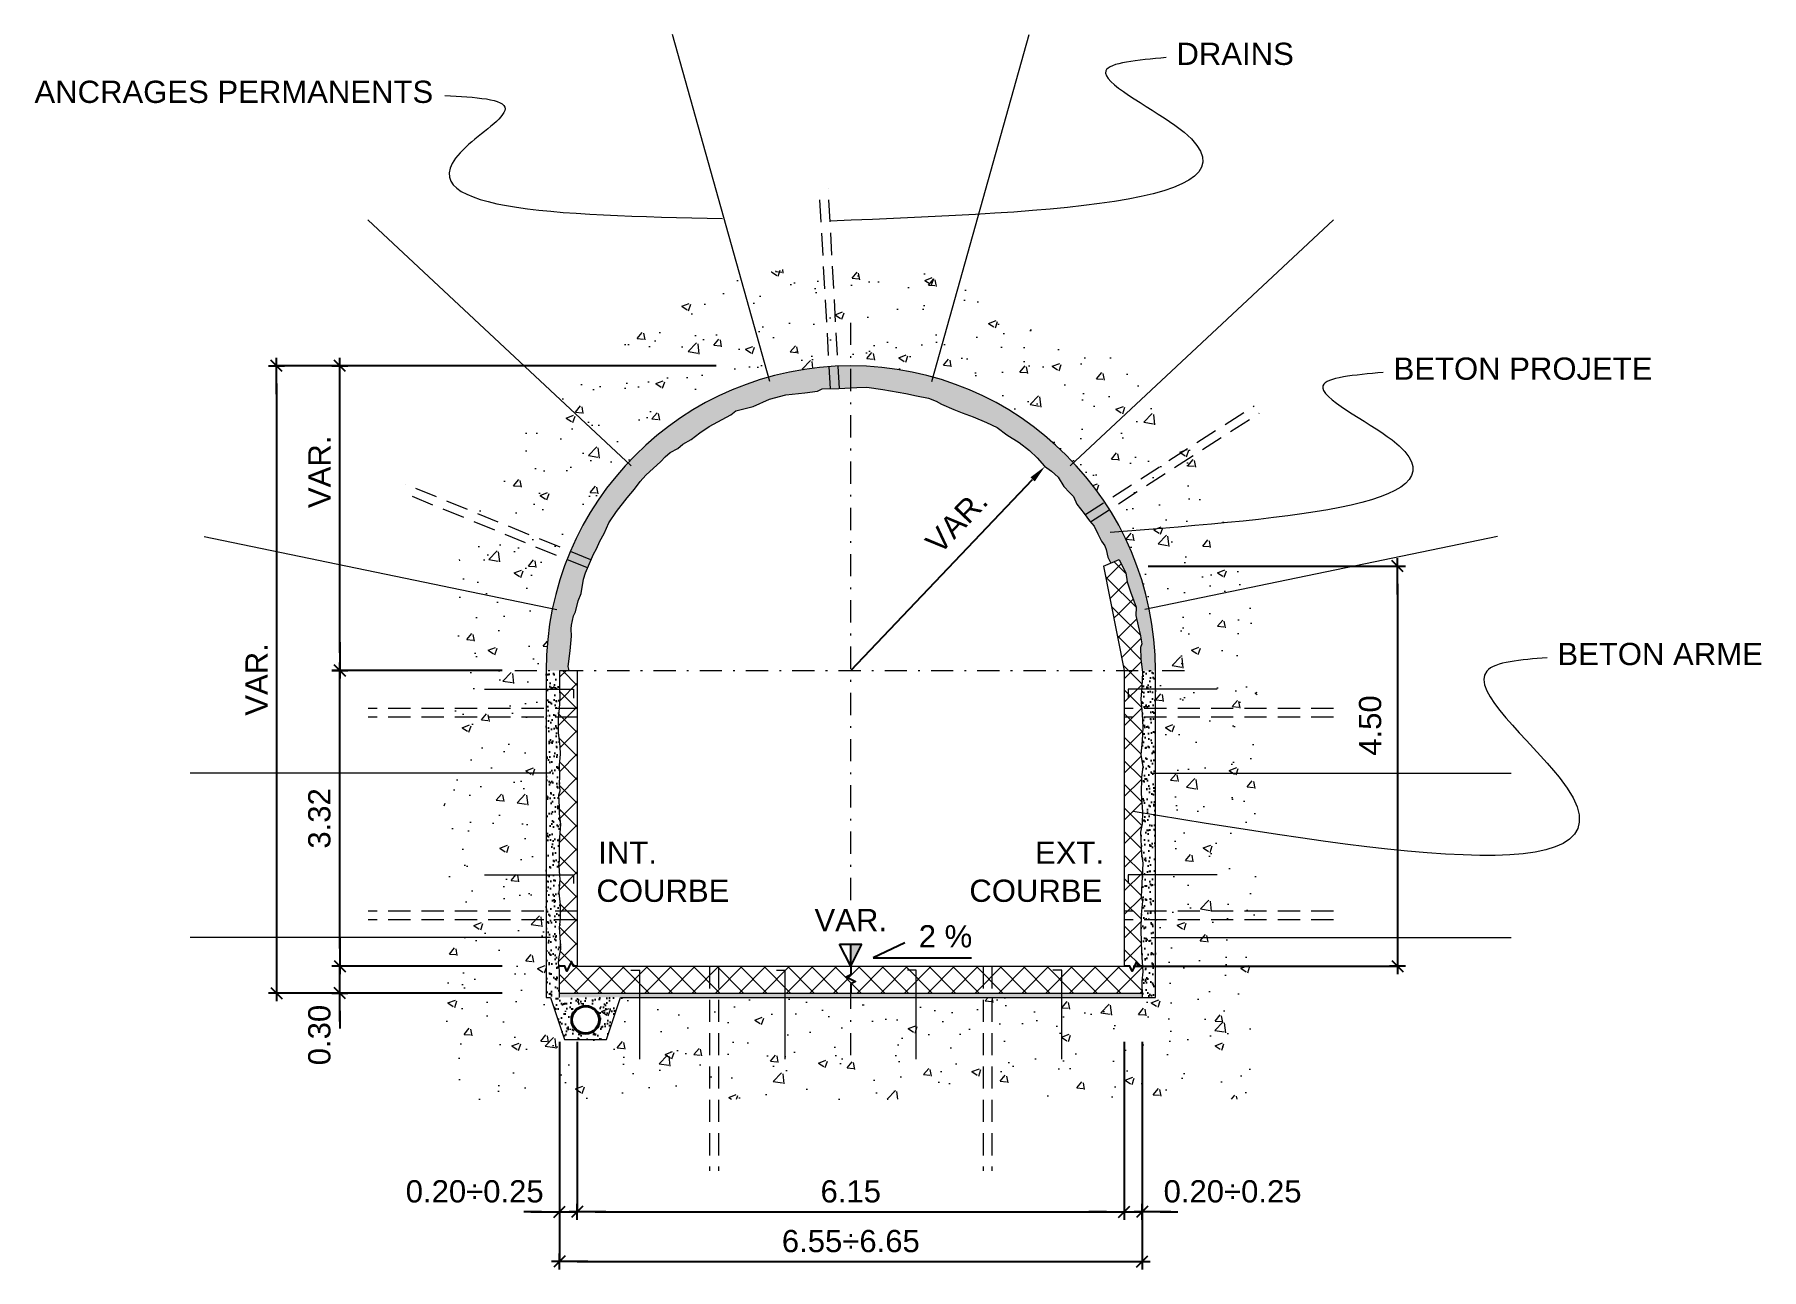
# Model space of a CAD drawing. Extents: x 63271 to 63622, y 108539 to 108756.
# Drawn here: x 63452.7 to 63549.8, y 108538.9 to 108608.3 of the extents above; entities that cross this region are included whole.
import ezdxf
from ezdxf.enums import TextEntityAlignment as Align

# ---------------------------------------------------------------- set-up
doc = ezdxf.new("R2010")
doc.units = 0
doc.header["$MEASUREMENT"] = 0
doc.header["$PDMODE"] = 3
for name, pattern in [('NASCOSTA', [9.525, 6.35, -3.175]), ('TRATTEGGIATA2', [0.375, 0.25, -0.125]), ('TRATTOPUNTO', [1, 0.5, -0.25, 0, -0.25])]:
    doc.linetypes.add(name, pattern=pattern)
for name, color, linetype in [('coordinate', 2, 'Continuous'), ('DIME', 6, 'Continuous'), ('LIN010CO', 2, 'Continuous'), ('LIN018CO', 6, 'Continuous'), ('LIN018TR', 6, 'NASCOSTA'), ('LIN035CO', 1, 'Continuous'), ('LIN050CO', 3, 'Continuous'), ('TEXT035', 1, 'Continuous')]:
    doc.layers.add(name, color=color, linetype=linetype)
doc.styles.add('ARIAL', font='arial.ttf')
doc.linetypes.add('ROCCIA', pattern='A,0.25,[130,BERETTA.shx,S=0.1,R=0,X=0,Y=0],-0.2,0.25', length=0.7)
doc.dimstyles.new('100', dxfattribs={"dimscale": 5, "dimtxt": 0.25, "dimasz": 0.2, "dimexe": 0, "dimexo": 0.5, "dimgap": 0.1, "dimtad": 1, "dimlfac": 0.2, "dimzin": 4, "dimdsep": 46, "dimtxsty": 'ARIAL', "dimblk1": 'LINE', "dimblk2": 'LINE', "dimsah": 1, "dimcen": 2.5, "dimclrd": 256, "dimclre": 256, "dimclrt": 1, "dimadec": 4, "dimazin": 0, "dimtfac": 1, "dimtmove": 2, "dimatfit": 3, "dimldrblk": 'LINE', "dimfxl": 1, "dimtvp": 1, "dimtolj": 1, "dimtzin": 0, "dimarcsym": 0})
pattern_1 = [(37.5, (0, 0), (-0.0188980074, 0.5780471307), [0, -0.456, 0, -0.51, 0, -0.4875]), (7.5, (0, 0), (0.5309330116, 0.8466438196), [0, -0.246, 0, -0.411, 0, -0.1575]), (327.5, (-0.369, 0), (0.9342425585, 0.001697716), [0, -0.15, 0, -0.54, 0, -0.705]), (317.5, (-0.369, 0), (0.9018379814, 0.2633026695), [0, -0.075, 0, -0.354, 0, -0.405])]

# ---------------------------------------------------------------- blocks, each defined once
blk = doc.blocks.new('LINE')
for p, q in [((-1.6, 0), (0.45, 0)), ((0, 0.45), (0, -0.45))]:
    blk.add_line(p, q)
at = {"color": 3}
blk.add_line((-0.318, -0.318), (0.318, 0.318), dxfattribs=at)
blk = doc.blocks.new('*D15')
at = {"layer": 'Defpoints', "color": 0, "linetype": 'Continuous', "lineweight": 0, "transparency": 16777216}
for p in [(63512.807, 108578.475), (63511.98, 108555.975), (63529.332, 108555.975)]:
    blk.add_point(p, dxfattribs=at)
at = {"layer": 'DIME', "linetype": 'Continuous', "lineweight": -2, "transparency": 16777216}
for p, q in [((63515.307, 108578.475), (63529.332, 108578.475)), ((63529.332, 108577.475), (63529.332, 108556.975)), ((63514.48, 108555.975), (63529.332, 108555.975))]:
    blk.add_line(p, q, dxfattribs=at)
for p, rotation in [((63529.332, 108578.475), 90), ((63529.332, 108555.975), 270)]:
    blk.add_blockref('LINE', p, dxfattribs=dict(at, rotation=rotation))
at = {"layer": 'DIME', "color": 1, "linetype": 'Continuous', "lineweight": 0, "transparency": 16777216, "insert": (63527.796, 108569.51), "char_height": 1.25, "attachment_point": 5, "rotation": 90, "style": 'ARIAL'}
blk.add_mtext('\\A1;4.50', dxfattribs=at)
blk = doc.blocks.new('LIVELLI1')
at = {"layer": 'LIN018CO'}
blk.add_solid([(0, 0.25), (0, 0), (0.125, 0.25)], dxfattribs=at)
at = {"layer": 'LIN035CO'}
for p, q in [((-0.125, 0.25), (0.125, 0.25)), ((0, 0), (-0.125, 0.25)), ((0, 0), (0, 0.25)), ((0, 0), (0.125, 0.25))]:
    blk.add_line(p, q, dxfattribs=at)
at = {"layer": 'TEXT035', "style": 'ARIAL'}
blk.add_attdef('VALORE', text='', height=0.25, dxfattribs=at).set_placement((0, 0.395), align=Align.CENTER)
blk = doc.blocks.new('*D16')
at = {"layer": 'Defpoints', "color": 0, "linetype": 'Continuous', "lineweight": 0, "transparency": 16777216}
for p in [(63469.872, 108589.725), (63493.53, 108589.725), (63479.621, 108572.6)]:
    blk.add_point(p, dxfattribs=at)
at = {"layer": 'DIME', "linetype": 'Continuous', "lineweight": -2, "transparency": 16777216}
for p, q in [((63491.03, 108589.725), (63469.872, 108589.725)), ((63469.872, 108573.6), (63469.872, 108588.725)), ((63477.121, 108572.6), (63469.872, 108572.6))]:
    blk.add_line(p, q, dxfattribs=at)
for p, rotation in [((63469.872, 108589.725), 90), ((63469.872, 108572.6), 270)]:
    blk.add_blockref('LINE', p, dxfattribs=dict(at, rotation=rotation))
at = {"layer": 'DIME', "color": 1, "linetype": 'Continuous', "lineweight": 0, "transparency": 16777216, "insert": (63468.733, 108583.768), "char_height": 1.25, "attachment_point": 5, "rotation": 90, "style": 'ARIAL'}
blk.add_mtext('\\A1;VAR.', dxfattribs=at)
blk = doc.blocks.new('*D17')
at = {"layer": 'Defpoints', "color": 0, "linetype": 'Continuous', "lineweight": 0, "transparency": 16777216}
for p in [(63482.221, 108554.225), (63483.223, 108554.225), (63483.223, 108542.182)]:
    blk.add_point(p, dxfattribs=at)
at = {"layer": 'DIME', "linetype": 'Continuous', "lineweight": -2, "transparency": 16777216}
for p, q in [((63482.221, 108551.725), (63482.221, 108542.182)), ((63483.223, 108551.725), (63483.223, 108542.182)), ((63481.221, 108542.182), (63480.221, 108542.182)), ((63482.221, 108542.182), (63483.223, 108542.182)), ((63484.223, 108542.182), (63485.223, 108542.182))]:
    blk.add_line(p, q, dxfattribs=at)
blk.add_blockref('LINE', (63482.221, 108542.182), dxfattribs=at)
at = {"layer": 'DIME', "linetype": 'Continuous', "lineweight": -2, "transparency": 16777216, "rotation": 180}
blk.add_blockref('LINE', (63483.223, 108542.182), dxfattribs=at)
at = {"layer": 'DIME', "color": 1, "linetype": 'Continuous', "lineweight": 0, "transparency": 16777216, "insert": (63477.459, 108543.32), "char_height": 1.25, "attachment_point": 5, "style": 'ARIAL'}
blk.add_mtext('\\A1;0.20{\\fArial|b0|i0|c0|p32;÷0.25}', dxfattribs=at)
blk = doc.blocks.new('*D18')
at = {"layer": 'Defpoints', "color": 0, "linetype": 'Continuous', "lineweight": 0, "transparency": 16777216}
for p in [(63469.872, 108555.975), (63481.508, 108555.975), (63481.508, 108554.475)]:
    blk.add_point(p, dxfattribs=at)
at = {"layer": 'DIME', "linetype": 'Continuous', "lineweight": -2, "transparency": 16777216}
for p, q in [((63469.872, 108556.975), (63469.872, 108557.975)), ((63479.008, 108555.975), (63469.872, 108555.975)), ((63469.872, 108554.475), (63469.872, 108555.975)), ((63479.008, 108554.475), (63469.872, 108554.475)), ((63469.872, 108553.475), (63469.872, 108552.475))]:
    blk.add_line(p, q, dxfattribs=at)
for p, rotation in [((63469.872, 108555.975), 270), ((63469.872, 108554.475), 90)]:
    blk.add_blockref('LINE', p, dxfattribs=dict(at, rotation=rotation))
at = {"layer": 'DIME', "color": 1, "linetype": 'Continuous', "lineweight": 0, "transparency": 16777216, "insert": (63468.733, 108552.112), "char_height": 1.25, "attachment_point": 5, "rotation": 90, "style": 'ARIAL'}
blk.add_mtext('\\A1;0.30', dxfattribs=at)
blk = doc.blocks.new('*D19')
at = {"layer": 'Defpoints', "color": 0, "linetype": 'Continuous', "lineweight": 0, "transparency": 16777216}
for p in [(63493.53, 108589.725), (63466.324, 108554.475), (63481.508, 108554.475)]:
    blk.add_point(p, dxfattribs=at)
at = {"layer": 'DIME', "linetype": 'Continuous', "lineweight": -2, "transparency": 16777216}
for p, q in [((63491.03, 108589.725), (63466.324, 108589.725)), ((63466.324, 108588.725), (63466.324, 108555.475)), ((63479.008, 108554.475), (63466.324, 108554.475))]:
    blk.add_line(p, q, dxfattribs=at)
for p, rotation in [((63466.324, 108589.725), 90), ((63466.324, 108554.475), 270)]:
    blk.add_blockref('LINE', p, dxfattribs=dict(at, rotation=rotation))
at = {"layer": 'DIME', "color": 1, "linetype": 'Continuous', "lineweight": 0, "transparency": 16777216, "insert": (63465.199, 108572.1), "char_height": 1.25, "attachment_point": 5, "rotation": 90, "style": 'ARIAL'}
blk.add_mtext('\\A1;VAR.', dxfattribs=at)
blk = doc.blocks.new('*D20')
at = {"layer": 'Defpoints', "color": 0, "linetype": 'Continuous', "lineweight": 0, "transparency": 16777216}
for p in [(63469.872, 108572.6), (63481.508, 108572.6), (63481.508, 108555.975)]:
    blk.add_point(p, dxfattribs=at)
at = {"layer": 'DIME', "linetype": 'Continuous', "lineweight": -2, "transparency": 16777216}
for p, q in [((63479.008, 108572.6), (63469.872, 108572.6)), ((63469.872, 108556.975), (63469.872, 108571.6)), ((63479.008, 108555.975), (63469.872, 108555.975))]:
    blk.add_line(p, q, dxfattribs=at)
for p, rotation in [((63469.872, 108572.6), 90), ((63469.872, 108555.975), 270)]:
    blk.add_blockref('LINE', p, dxfattribs=dict(at, rotation=rotation))
at = {"layer": 'DIME', "color": 1, "linetype": 'Continuous', "lineweight": 0, "transparency": 16777216, "insert": (63468.733, 108564.288), "char_height": 1.25, "attachment_point": 5, "rotation": 90, "style": 'ARIAL'}
blk.add_mtext('\\A1;3.32', dxfattribs=at)
blk = doc.blocks.new('*D21')
at = {"layer": 'Defpoints', "color": 0, "linetype": 'Continuous', "lineweight": 0, "transparency": 16777216}
for p in [(63482.221, 108554.225), (63514.98, 108554.225), (63514.98, 108539.387)]:
    blk.add_point(p, dxfattribs=at)
at = {"layer": 'DIME', "linetype": 'Continuous', "lineweight": -2, "transparency": 16777216}
for p, q in [((63482.221, 108551.725), (63482.221, 108539.387)), ((63514.98, 108551.725), (63514.98, 108539.387)), ((63483.221, 108539.387), (63513.98, 108539.387))]:
    blk.add_line(p, q, dxfattribs=at)
at = {"layer": 'DIME', "linetype": 'Continuous', "lineweight": -2, "transparency": 16777216, "rotation": 180}
blk.add_blockref('LINE', (63482.221, 108539.387), dxfattribs=at)
at = {"layer": 'DIME', "linetype": 'Continuous', "lineweight": -2, "transparency": 16777216}
blk.add_blockref('LINE', (63514.98, 108539.387), dxfattribs=at)
at = {"layer": 'DIME', "color": 1, "linetype": 'Continuous', "lineweight": 0, "transparency": 16777216, "insert": (63498.601, 108540.525), "char_height": 1.25, "attachment_point": 5, "style": 'ARIAL'}
blk.add_mtext('\\A1;6.55{\\fArial|b0|i0|c0|p32;÷6.65}', dxfattribs=at)
blk = doc.blocks.new('*D22')
at = {"layer": 'Defpoints', "color": 0, "linetype": 'Continuous', "lineweight": 0, "transparency": 16777216}
for p in [(63483.223, 108554.225), (63513.973, 108554.225), (63513.973, 108542.182)]:
    blk.add_point(p, dxfattribs=at)
at = {"layer": 'DIME', "linetype": 'Continuous', "lineweight": -2, "transparency": 16777216}
for p, q in [((63483.223, 108551.725), (63483.223, 108542.182)), ((63513.973, 108551.725), (63513.973, 108542.182)), ((63484.223, 108542.182), (63512.973, 108542.182))]:
    blk.add_line(p, q, dxfattribs=at)
at = {"layer": 'DIME', "linetype": 'Continuous', "lineweight": -2, "transparency": 16777216, "rotation": 180}
blk.add_blockref('LINE', (63483.223, 108542.182), dxfattribs=at)
at = {"layer": 'DIME', "linetype": 'Continuous', "lineweight": -2, "transparency": 16777216}
blk.add_blockref('LINE', (63513.973, 108542.182), dxfattribs=at)
at = {"layer": 'DIME', "color": 1, "linetype": 'Continuous', "lineweight": 0, "transparency": 16777216, "insert": (63498.598, 108543.32), "char_height": 1.25, "attachment_point": 5, "style": 'ARIAL'}
blk.add_mtext('\\A1;6.15', dxfattribs=at)
blk = doc.blocks.new('*D23')
at = {"layer": 'Defpoints', "color": 0, "linetype": 'Continuous', "lineweight": 0, "transparency": 16777216}
for p in [(63509.509, 108584.068), (63498.598, 108572.6)]:
    blk.add_point(p, dxfattribs=at)
at = {"layer": 'LIN018CO', "linetype": 'Continuous', "lineweight": -2, "transparency": 16777216}
blk.add_line((63498.598, 108572.6), (63508.82, 108583.344), dxfattribs=at)
at = {"layer": 'LIN018CO', "linetype": 'Continuous', "lineweight": 0, "transparency": 16777216}
blk.add_solid([(63508.699, 108583.459), (63508.941, 108583.229), (63509.509, 108584.068)], dxfattribs=at)
at = {"layer": 'LIN018CO', "color": 1, "linetype": 'Continuous', "lineweight": 0, "transparency": 16777216, "insert": (63504.549, 108580.983), "char_height": 1.25, "attachment_point": 5, "rotation": 46.42526, "style": 'ARIAL'}
blk.add_mtext('\\A1;VAR.', dxfattribs=at)
blk = doc.blocks.new('*D42')
at = {"layer": 'Defpoints', "color": 0, "linetype": 'Continuous', "lineweight": 0, "transparency": 16777216}
for p in [(63513.973, 108548.499), (63514.98, 108548.499), (63514.98, 108542.182)]:
    blk.add_point(p, dxfattribs=at)
at = {"layer": 'DIME', "linetype": 'Continuous', "lineweight": -2, "transparency": 16777216}
for p, q in [((63513.973, 108545.999), (63513.973, 108542.182)), ((63514.98, 108545.999), (63514.98, 108542.182)), ((63512.973, 108542.182), (63511.973, 108542.182)), ((63513.973, 108542.182), (63514.98, 108542.182)), ((63515.98, 108542.182), (63516.98, 108542.182))]:
    blk.add_line(p, q, dxfattribs=at)
blk.add_blockref('LINE', (63513.973, 108542.182), dxfattribs=at)
at = {"layer": 'DIME', "linetype": 'Continuous', "lineweight": -2, "transparency": 16777216, "rotation": 180}
blk.add_blockref('LINE', (63514.98, 108542.182), dxfattribs=at)
at = {"layer": 'DIME', "color": 1, "linetype": 'Continuous', "lineweight": 0, "transparency": 16777216, "insert": (63520.058, 108543.32), "char_height": 1.25, "attachment_point": 5, "style": 'ARIAL'}
blk.add_mtext('\\A1;0.20{\\fArial|b0|i0|c0|p32;÷0.25}', dxfattribs=at)

msp = doc.modelspace()

# ---------------------------------------------------------------- hatches: boundary and pattern name
at = {"layer": 'LIN010CO', "linetype": 'Continuous', "lineweight": 0}
h = msp.add_hatch(dxfattribs=at)
h.set_pattern_fill('AR-CONC', color=256, scale=0.6, style=0)
h.set_pattern_definition([(50, (-1e-10, 113.8137), (4.3035611, -0.37651281), [0.45, -4.95]), (355, (-1e-10, 113.8137), (-0.832508, 4.5131528), [0.36, -3.96]), (100.4514, (0.3586, 113.7823), (3.47105629, 4.13663725), [0.38244114, -4.20685267]), (46.1842, (-1e-10, 115.0137), (6.4034463, -0.99311409), [0.675, -7.425]), (96.6356, (0.5336, 114.931), (5.60797623, 5.84470723), [0.57366173, -6.310278]), (351.1842, (-1e-10, 115.014), (5.60797167, 5.8447116), [0.54, -5.94]), (21, (0.6, 114.7137), (3.58144231, -2.41571334), [0.45, -4.95]), (326, (0.6, 114.7137), (1.45989199, 4.35090027), [0.36, -3.96]), (71.4514, (0.8985, 114.5124), (5.04133577, 1.93518298), [0.38244114, -4.20685267]), (37.5, (-1e-10, 113.8137), (0.072959132, 1.997363123), [0, -3.912, 0, -4.02, 0, -3.975]), (7.5, (-1e-10, 113.8137), (1.578417225, 2.36647027), [0, -2.292, 0, -3.822, 0, -1.515]), (327.5, (-1.338, 113.8137), (3.202934617, -0.13532923), [0, -1.5, 0, -4.68, 0, -6.21]), (317.5, (-1.938, 113.8137), (3.499117016, 0.600629894), [0, -1.95, 0, -3.108, 0, -4.41])])
h.paths.add_polyline_path([(63475.74711, 108572.60048), (63475.74711, 108548.49932), (63521.44942, 108548.49932), (63521.44942, 108572.60048, 1)])
h.paths.add_polyline_path([(63515.72326, 108572.60048), (63515.72326, 108554.22548), (63481.47326, 108554.22548), (63481.47326, 108572.60048, -1)], flags=16)
at = {"layer": 'LIN010CO'}
h = msp.add_hatch(dxfattribs=at)
h.set_pattern_fill('AR-SAND', color=256, scale=0.3, style=0)
h.set_pattern_definition(pattern_1)
h.paths.add_polyline_path([(63498.59826, 108589.72548), (63498.59826, 108588.49249), (63498.93818, 108588.51154), (63499.50332, 108588.52816), (63500.40803, 108588.39769), (63501.69349, 108588.17736), (63502.28844, 108588.03794), (63502.97365, 108587.90618), (63503.39941, 108587.74471), (63503.7011, 108587.56727), (63504.38324, 108587.26359), (63504.8644, 108587.08686), (63505.47267, 108586.85648), (63506.22235, 108586.54943), (63506.8354, 108586.25123), (63507.37336, 108585.85442), (63508.05717, 108585.41421), (63508.64848, 108584.96865), (63509.08126, 108584.55257), (63509.49126, 108584.08114), (63509.87937, 108583.79796), (63510.25874, 108583.4624), (63510.5796, 108582.94022), (63510.88477, 108582.59849), (63511.12403, 108582.37976), (63511.31184, 108581.94702), (63511.7079, 108581.41902), (63512.01975, 108581.01952), (63512.27704, 108580.70769), (63512.47593, 108580.28609), (63512.68702, 108579.86397), (63512.87471, 108579.60806), (63512.95658, 108579.40153), (63513.0399, 108578.96418), (63513.2113, 108578.64284), (63513.67558, 108578.83482), (63513.75956, 108578.67737), (63514.05758, 108578.09407), (63514.14216, 108577.57687), (63514.31833, 108577.02889), (63514.49902, 108576.5154), (63514.6338, 108576.15322), (63514.62477, 108575.69277), (63514.74434, 108575.11494), (63514.88471, 108574.54419), (63514.9652, 108574.0944), (63514.88719, 108573.88639), (63514.90795, 108573.25341), (63514.97876, 108572.60048), (63515.72326, 108572.60048, 0.41421356)])
h.paths.add_polyline_path([(63498.59826, 108589.72548, 0.41421356), (63481.47326, 108572.60048), (63482.75401, 108572.60048), (63482.75462, 108572.66915), (63482.7042, 108572.82034), (63482.82454, 108573.71063), (63482.89544, 108574.5412), (63482.88613, 108574.94158), (63482.90628, 108575.1498), (63483.0129, 108575.67521), (63483.11813, 108575.90317), (63483.27432, 108576.51809), (63483.43583, 108576.93191), (63483.5732, 108577.73639), (63483.67918, 108578.0997), (63484.13671, 108579.14006), (63484.30733, 108579.44336), (63484.48853, 108579.86292), (63484.72964, 108580.30798), (63485.00468, 108580.91121), (63485.43629, 108581.53738), (63486.03304, 108582.31487), (63486.44466, 108582.79344), (63486.76136, 108583.23117), (63487.07584, 108583.58592), (63487.92581, 108584.35173), (63488.16312, 108584.60725), (63488.44629, 108584.84792), (63488.87993, 108585.083), (63489.16619, 108585.33106), (63489.61973, 108585.585), (63490.10885, 108585.96647), (63490.64147, 108586.31005), (63491.85461, 108586.9743), (63492.1465, 108587.19881), (63493.10901, 108587.44799), (63494.02423, 108587.84422), (63494.94426, 108588.08897), (63496.01469, 108588.21488), (63496.72745, 108588.30606), (63496.99312, 108588.43058), (63497.92991, 108588.45501), (63498.59826, 108588.49249)])
at = {"layer": 'LIN010CO', "lineweight": 0}
h = msp.add_hatch(dxfattribs=at)
h.set_pattern_fill('ANSI37', color=256, scale=7.5, angle=270, style=0)
h.paths.add_polyline_path([(63513.75956, 108578.67737), (63513.67558, 108578.83482), (63512.80654, 108578.47548, -0.0053317), (63512.92859, 108578.17115), (63513.83041, 108578.53871)])
h.paths.add_polyline_path([(63514.05758, 108578.09407), (63513.83041, 108578.53871), (63512.92859, 108578.17115, -0.09295536), (63513.97326, 108572.60048), (63514.97876, 108572.60048), (63514.90795, 108573.25341), (63514.88719, 108573.88639), (63514.9652, 108574.0944), (63514.88471, 108574.54419), (63514.74434, 108575.11494), (63514.62477, 108575.69277), (63514.6338, 108576.15322), (63514.49902, 108576.5154), (63514.31833, 108577.02889), (63514.14216, 108577.57687)])
h = msp.add_hatch(dxfattribs=at)
h.set_pattern_fill('ANSI37', color=256, scale=7.5, angle=270, style=0)
h.paths.add_polyline_path([(63512.80654, 108578.47548), (63513.97326, 108572.60048, 0.09833579)])
at = {"layer": 'LIN010CO'}
h = msp.add_hatch(dxfattribs=at)
h.set_pattern_fill('AR-SAND', color=256, scale=0.3, style=0)
h.set_pattern_definition(pattern_1)
h.paths.add_polyline_path([(63482.17789, 108569.12219), (63482.16881, 108569.91211), (63482.21428, 108570.27583), (63482.25311, 108570.70292), (63482.26291, 108571.20279), (63482.24399, 108571.47702), (63482.25389, 108572.59015), (63482.25045, 108572.60048), (63481.72339, 108572.60048), (63481.75317, 108572.51116), (63481.74384, 108571.46202), (63481.76257, 108571.19047), (63481.75355, 108570.73049), (63481.7171, 108570.32949), (63481.66845, 108569.94039), (63481.67819, 108569.09292), (63481.76337, 108568.28856), (63481.78112, 108567.91597), (63481.73423, 108567.29717), (63481.75316, 108566.65375), (63481.73421, 108566.25611), (63481.75188, 108565.89399), (63481.69603, 108565.66127), (63481.71769, 108564.89508), (63481.73291, 108564.49916), (63481.80448, 108563.95536), (63481.71738, 108562.99736), (63481.73213, 108562.03826), (63481.70201, 108561.66183), (63481.73297, 108561.27491), (63481.76109, 108560.86717), (63481.70156, 108560.09334), (63481.79123, 108559.40596), (63481.79123, 108558.6854), (63481.73151, 108558.17787), (63481.7622, 108557.59479), (63481.80386, 108556.98391), (63481.70525, 108556.58955), (63481.67205, 108556.17452), (63481.73216, 108555.70869), (63481.72145, 108554.22548), (63482.22146, 108554.22548), (63482.2324, 108555.73903), (63482.17462, 108556.18671), (63482.20036, 108556.50841), (63482.30808, 108556.93918), (63482.26131, 108557.62495), (63482.23305, 108558.16168), (63482.29123, 108558.65608), (63482.29123, 108559.43844), (63482.20406, 108560.10664), (63482.26242, 108560.86519), (63482.23159, 108561.31205), (63482.20361, 108561.66183), (63482.23243, 108562.02213), (63482.21772, 108562.97851), (63482.30746, 108563.96547), (63482.23165, 108564.54148), (63482.21741, 108564.91175), (63482.1977, 108565.60908), (63482.25478, 108565.84688), (63482.23479, 108566.2564), (63482.25351, 108566.6492), (63482.23478, 108567.2856), (63482.28202, 108567.90895), (63482.26212, 108568.32681)])
h.paths.add_polyline_path([(63481.73216, 108555.70869), (63481.67205, 108556.17452), (63481.70525, 108556.58955), (63481.80386, 108556.98391), (63481.7622, 108557.59479), (63481.73151, 108558.17787), (63481.79123, 108558.6854), (63481.79123, 108559.40596), (63481.70156, 108560.09334), (63481.76109, 108560.86717), (63481.73297, 108561.27491), (63481.70201, 108561.66183), (63481.73213, 108562.03826), (63481.72945, 108562.21239), (63481.47326, 108562.21239), (63481.47326, 108554.22548), (63481.72145, 108554.22548)])
h.paths.add_polyline_path([(63481.80448, 108563.95536), (63481.73291, 108564.49916), (63481.71769, 108564.89508), (63481.69603, 108565.66127), (63481.75188, 108565.89399), (63481.73421, 108566.25611), (63481.75316, 108566.65375), (63481.73423, 108567.29717), (63481.78112, 108567.91597), (63481.76337, 108568.28856), (63481.67819, 108569.09292), (63481.66845, 108569.94039), (63481.7171, 108570.32949), (63481.75355, 108570.73049), (63481.76257, 108571.19047), (63481.74384, 108571.46202), (63481.75317, 108572.51116), (63481.72339, 108572.60048), (63481.47326, 108572.60048), (63481.47326, 108562.21239), (63481.72945, 108562.21239), (63481.71738, 108562.99736)])
at = {"layer": 'LIN010CO', "lineweight": 0}
h = msp.add_hatch(dxfattribs=at)
h.set_pattern_fill('ANSI37', color=256, scale=7.5, angle=270, style=0)
h.paths.add_polyline_path([(63498.59826, 108555.97548), (63483.22326, 108555.97548), (63483.22326, 108572.60048), (63482.25399, 108572.60048), (63482.24399, 108571.47702), (63482.26291, 108571.20279), (63482.25311, 108570.70292), (63482.21428, 108570.27583), (63482.16881, 108569.91211), (63482.17789, 108569.12219), (63482.26212, 108568.32681), (63482.28202, 108567.90895), (63482.23478, 108567.2856), (63482.25351, 108566.6492), (63482.23479, 108566.2564), (63482.25478, 108565.84688), (63482.1977, 108565.60908), (63482.21741, 108564.91175), (63482.23165, 108564.54148), (63482.30746, 108563.96547), (63482.21772, 108562.97851), (63482.23243, 108562.02213), (63482.20361, 108561.66183), (63482.23159, 108561.31205), (63482.26242, 108560.86519), (63482.20406, 108560.10664), (63482.29123, 108559.43844), (63482.29123, 108558.65608), (63482.23305, 108558.16168), (63482.26131, 108557.62495), (63482.30808, 108556.93918), (63482.20036, 108556.50841), (63482.17462, 108556.18671), (63482.2324, 108555.73903), (63482.22327, 108554.47548), (63498.59826, 108554.47548)])
h.paths.add_polyline_path([(63514.9542, 108555.14671), (63515.01026, 108555.66992), (63514.94552, 108556.77833), (63514.90748, 108557.99503), (63514.91719, 108558.89212), (63514.98934, 108559.63152), (63514.92492, 108559.88915), (63515.01964, 108561.77366), (63514.93665, 108562.31757), (63514.88769, 108563.52409), (63514.97397, 108563.98416), (63514.99195, 108564.64944), (63514.92611, 108565.69331), (63514.94538, 108566.57976), (63515.009, 108567.19767), (63514.90558, 108567.86513), (63514.9832, 108568.66068), (63515.01081, 108569.40203), (63514.97395, 108570.16671), (63514.89697, 108570.98454), (63514.96438, 108571.68752), (63514.99174, 108572.48074), (63514.97876, 108572.60048), (63513.97326, 108572.60048), (63513.97326, 108555.97548), (63498.59826, 108555.97548), (63498.59826, 108554.47548), (63514.97316, 108554.47548)])
at = {"layer": 'LIN010CO'}
h = msp.add_hatch(dxfattribs=at)
h.set_pattern_fill('AR-SAND', color=256, scale=0.3, style=0)
h.set_pattern_definition(pattern_1)
h.paths.add_polyline_path([(63515.72326, 108572.60048), (63515.48169, 108572.60048), (63515.49268, 108572.49917), (63515.46356, 108571.65501), (63515.39922, 108570.9841), (63515.47282, 108570.20219), (63515.51126, 108569.40477), (63515.4823, 108568.62707), (63515.40934, 108567.87935), (63515.51297, 108567.21056), (63515.47321, 108566.8243), (63515.72326, 108566.8243)])
h.paths.add_polyline_path([(63515.51126, 108569.40477), (63515.47282, 108570.20219), (63515.39922, 108570.9841), (63515.46356, 108571.65501), (63515.49268, 108572.49917), (63515.48169, 108572.60048), (63514.97876, 108572.60048), (63514.99174, 108572.48074), (63514.96438, 108571.68752), (63514.89697, 108570.98454), (63514.97395, 108570.16671), (63515.01081, 108569.40203), (63514.9832, 108568.66068), (63514.90558, 108567.86513), (63515.009, 108567.19767), (63514.94538, 108566.57976), (63514.92611, 108565.69331), (63514.99195, 108564.64944), (63514.97397, 108563.98416), (63514.88769, 108563.52409), (63514.93665, 108562.31757), (63515.01964, 108561.77366), (63514.92492, 108559.88915), (63514.98934, 108559.63152), (63514.91719, 108558.89212), (63514.90748, 108557.99503), (63514.94552, 108556.77833), (63515.01026, 108555.66992), (63514.9542, 108555.14671), (63514.98023, 108554.22548), (63515.48043, 108554.22548), (63515.45495, 108555.12705), (63515.51183, 108555.65778), (63515.44506, 108556.80073), (63515.40756, 108558.00014), (63515.41693, 108558.86508), (63515.49537, 108559.66897), (63515.42802, 108559.93831), (63515.52154, 108561.79907), (63515.43512, 108562.36556), (63515.38958, 108563.48769), (63515.47272, 108563.931), (63515.49238, 108564.65844), (63515.42645, 108565.70363), (63515.44483, 108566.54867), (63515.51297, 108567.21056), (63515.40934, 108567.87935), (63515.4823, 108568.62707)])
h.paths.add_polyline_path([(63515.72326, 108566.8243), (63515.47321, 108566.8243), (63515.44483, 108566.54867), (63515.42645, 108565.70363), (63515.49238, 108564.65844), (63515.47272, 108563.931), (63515.38958, 108563.48769), (63515.43512, 108562.36556), (63515.45849, 108562.21239), (63515.72326, 108562.21239)])
h.paths.add_polyline_path([(63515.72326, 108562.21239), (63515.45849, 108562.21239), (63515.52154, 108561.79907), (63515.42802, 108559.93831), (63515.49537, 108559.66897), (63515.41693, 108558.86508), (63515.40756, 108558.00014), (63515.44506, 108556.80073), (63515.51183, 108555.65778), (63515.45495, 108555.12705), (63515.48043, 108554.22548), (63515.72326, 108554.22548)])
h = msp.add_hatch(dxfattribs=at)
h.set_pattern_fill('AR-SAND', color=256, scale=0.3, style=0)
h.set_pattern_definition([(37.5, (0, 0), (-0.0188980074, 0.5780471307), [0, -0.456, 0, -0.51, 0, -0.4875]), (7.5, (0, 0), (0.5309330116, 0.8466438196), [0, -0.246, 0, -0.411, 0, -0.1575]), (327.5, (-0.369, 0), (0.9342425585, 0.001697716), [0, -0.15, 0, -0.54, 0, -0.705]), (317.5, (-0.369, 0), (0.9018379814, 0.2633026695), [0, -0.075, 0, -0.354, 0, -0.405])])
h.paths.add_polyline_path([(63485.66065, 108554.22548), (63481.72326, 108554.22548), (63482.51027, 108551.86627), (63484.87364, 108551.86627)])
h.paths.add_polyline_path([(63484.49195, 108552.9655, -1), (63482.89195, 108552.9655, -1)], flags=16)
h = msp.add_hatch(dxfattribs=at)
h.set_pattern_fill('AR-SAND', color=256, scale=0.2, style=0)
h.set_pattern_definition([(37.5, (0, 0), (-0.0125986716, 0.3853647538), [0, -0.304, 0, -0.34, 0, -0.325]), (7.5, (0, 0), (0.353955341, 0.564429213), [0, -0.164, 0, -0.274, 0, -0.105]), (327.5, (-0.246, 0), (0.62282837235, 0.0011318107), [0, -0.1, 0, -0.36, 0, -0.47]), (317.5, (-0.246, 0), (0.601225321, 0.175535113), [0, -0.05, 0, -0.236, 0, -0.27])])
h.paths.add_polyline_path([(63514.97316, 108554.47548), (63498.59826, 108554.47548), (63498.59826, 108554.22548), (63514.98023, 108554.22548)])
h.paths.add_polyline_path([(63498.59826, 108554.47548), (63482.22327, 108554.47548), (63482.22146, 108554.22548), (63498.59826, 108554.22548)])

# ---------------------------------------------------------------- linework, layer by layer
at = {"layer": 'DIME', "linetype": 'Continuous', "lineweight": 0}
for points in [[(63516.3203, 108607.04811), (63512.93042, 108606.30506), (63516.81578, 108603.25569), (63497.4309, 108597.86227)], [(63475.77357, 108604.91263), (63479.16345, 108604.16959), (63476.97331, 108602.03671), (63491.38195, 108598.00922)], [(63528.52416, 108589.35193), (63525.13427, 108588.60889), (63529.01964, 108585.55952), (63513.18265, 108580.36521)], [(63537.73247, 108573.3147), (63534.34259, 108572.57166), (63538.42362, 108566.60076), (63514.46607, 108564.68104)]]:
    msp.add_spline(points, degree=3, dxfattribs=at)
at = {"layer": 'LIN010CO', "linetype": 'TRATTEGGIATA2', "lineweight": 0, "ltscale": 5}
for p, q in [((63497.95877, 108588.45663), (63497.328, 108599.69572)), ((63497.45876, 108588.44272), (63496.82879, 108599.6677)), ((63511.7482, 108581.35439), (63521.27655, 108587.48204)), ((63512.06555, 108580.96401), (63521.547, 108587.06149)), ((63483.79531, 108578.36378), (63473.38616, 108582.60626)), ((63483.99667, 108578.82164), (63473.57488, 108583.06928)), ((63483.22326, 108570.47548), (63471.47326, 108570.47548)), ((63483.22326, 108569.97548), (63471.47326, 108569.97548)), ((63525.72326, 108570.47548), (63513.97326, 108570.47548)), ((63525.72326, 108569.97548), (63513.97326, 108569.97548)), ((63483.22326, 108559.08188), (63471.47326, 108559.08188)), ((63525.72326, 108559.08188), (63513.97326, 108559.08188)), ((63483.22326, 108558.58188), (63471.47326, 108558.58188)), ((63525.72326, 108558.58188), (63513.97326, 108558.58188)), ((63490.66076, 108555.97548), (63490.66076, 108544.47548)), ((63491.16076, 108555.97548), (63491.16076, 108544.47548)), ((63506.03576, 108555.97548), (63506.03576, 108544.47548)), ((63506.53576, 108555.97548), (63506.53576, 108544.47548))]:
    msp.add_line(p, q, dxfattribs=at)
at = {"layer": 'LIN010CO'}
msp.add_circle((63483.69195, 108552.9655), 0.75, dxfattribs=at)
at = {"layer": 'LIN018CO'}
for p, q in [((63501.63543, 108557.29453), (63499.84864, 108556.45716)), ((63499.84864, 108556.45716), (63505.3792, 108556.45716))]:
    msp.add_line(p, q, dxfattribs=at)
at = {"layer": 'LIN018CO', "lineweight": 0}
msp.add_line((63482.22327, 108554.47548), (63514.97316, 108554.47548), dxfattribs=at)
at = {"layer": 'LIN018CO', "lineweight": 0, "flags": 128}
for points in [[(63482.75401, 108572.60048), (63482.75462, 108572.66915), (63482.7042, 108572.82034), (63482.82454, 108573.71063), (63482.89544, 108574.5412), (63482.88613, 108574.94158), (63482.90628, 108575.1498), (63483.0129, 108575.67521), (63483.11813, 108575.90317), (63483.27432, 108576.51809), (63483.43583, 108576.93191), (63483.5732, 108577.73639), (63483.67918, 108578.0997), (63484.13671, 108579.14006), (63484.30733, 108579.44336), (63484.48853, 108579.86292), (63484.72964, 108580.30798), (63485.00468, 108580.91121), (63485.43629, 108581.53738), (63486.03304, 108582.31487), (63486.44466, 108582.79344), (63486.76136, 108583.23117), (63487.07584, 108583.58592), (63487.92581, 108584.35173), (63488.16312, 108584.60725), (63488.44629, 108584.84792), (63488.87993, 108585.083), (63489.16619, 108585.33106), (63489.61973, 108585.585), (63490.10885, 108585.96647), (63490.64147, 108586.31005), (63491.85461, 108586.9743), (63492.1465, 108587.19881), (63493.10901, 108587.44799), (63494.02423, 108587.84422), (63494.94426, 108588.08897), (63496.01469, 108588.21488), (63496.72745, 108588.30606), (63496.99312, 108588.43058), (63497.92991, 108588.45501), (63498.93818, 108588.51154), (63499.50332, 108588.52816), (63500.40803, 108588.39769), (63501.69349, 108588.17736), (63502.28844, 108588.03794), (63502.97365, 108587.90618), (63503.39941, 108587.74471), (63503.7011, 108587.56727), (63504.38324, 108587.26359), (63504.8644, 108587.08686), (63505.47267, 108586.85648), (63506.22235, 108586.54943), (63506.8354, 108586.25123), (63507.37336, 108585.85442), (63508.05717, 108585.41421), (63508.64848, 108584.96865), (63509.08126, 108584.55257), (63509.49126, 108584.08114), (63509.87937, 108583.79796), (63510.25874, 108583.4624), (63510.5796, 108582.94022), (63510.88477, 108582.59849), (63511.12403, 108582.37976), (63511.31184, 108581.94702), (63511.7079, 108581.41902), (63512.01975, 108581.01952), (63512.27704, 108580.70769), (63512.47593, 108580.28609), (63512.68702, 108579.86397), (63512.87471, 108579.60806), (63512.95658, 108579.40153), (63513.0399, 108578.96418), (63513.2113, 108578.64284)], [(63513.67558, 108578.83482), (63513.75956, 108578.67737), (63514.05758, 108578.09407), (63514.14216, 108577.57687), (63514.31833, 108577.02889), (63514.49902, 108576.5154), (63514.6338, 108576.15322), (63514.62477, 108575.69277), (63514.74434, 108575.11494), (63514.88471, 108574.54419), (63514.9652, 108574.0944), (63514.88719, 108573.88639), (63514.90795, 108573.25341), (63514.99174, 108572.48074), (63514.96438, 108571.68752), (63514.89697, 108570.98454), (63514.97395, 108570.16671), (63515.01081, 108569.40203), (63514.9832, 108568.66068), (63514.90558, 108567.86513), (63515.009, 108567.19767), (63514.94538, 108566.57976), (63514.92611, 108565.69331), (63514.99195, 108564.64944), (63514.97397, 108563.98416), (63514.88769, 108563.52409), (63514.93665, 108562.31757), (63515.01964, 108561.77366), (63514.92492, 108559.88915), (63514.98934, 108559.63152), (63514.91719, 108558.89212), (63514.90748, 108557.99503), (63514.94552, 108556.77833), (63515.01026, 108555.66992), (63514.9542, 108555.14671), (63514.98023, 108554.22548)], [(63482.22146, 108554.22548), (63482.2324, 108555.73903), (63482.17462, 108556.18671), (63482.20036, 108556.50841), (63482.30808, 108556.93918), (63482.26131, 108557.62495), (63482.23305, 108558.16168), (63482.29123, 108558.65608), (63482.29123, 108559.43844), (63482.20406, 108560.10664), (63482.26242, 108560.86519), (63482.23159, 108561.31205), (63482.20361, 108561.66183), (63482.23243, 108562.02213), (63482.21772, 108562.97851), (63482.30746, 108563.96547), (63482.23165, 108564.54148), (63482.21741, 108564.91175), (63482.1977, 108565.60908), (63482.25478, 108565.84688), (63482.23479, 108566.2564), (63482.25351, 108566.6492), (63482.23478, 108567.2856), (63482.28202, 108567.90895), (63482.26212, 108568.32681), (63482.17789, 108569.12219), (63482.16881, 108569.91211), (63482.21428, 108570.27583), (63482.25311, 108570.70292), (63482.26291, 108571.20279), (63482.24399, 108571.47702), (63482.25389, 108572.59015), (63482.25045, 108572.60048)]]:
    msp.add_lwpolyline(points, dxfattribs=at)
at = {"layer": 'LIN018CO', "ltscale": 2, "flags": 128}
for points in [[(63483.22326, 108555.97548), (63483.0213, 108555.97548), (63482.89522, 108556.24037), (63482.7713, 108555.97548), (63482.64522, 108555.71058), (63482.5213, 108555.97548), (63482.20188, 108555.97548)], [(63514.99242, 108555.97548), (63514.79083, 108555.97548), (63514.66475, 108556.24037), (63514.54083, 108555.97548), (63514.41475, 108555.71058), (63514.29083, 108555.97548), (63513.97326, 108555.97548)], [(63498.59826, 108555.97548), (63498.59826, 108555.49958), (63498.33337, 108555.3735), (63498.59826, 108555.24958), (63498.86316, 108555.1235), (63498.59826, 108554.99958), (63498.59826, 108554.47548)]]:
    msp.add_lwpolyline(points, dxfattribs=at)
at = {"layer": 'LIN018CO'}
msp.add_circle((63483.69195, 108552.9655), 0.8, dxfattribs=at)
at = {"layer": 'LIN018TR', "linetype": 'TRATTOPUNTO', "lineweight": 0, "ltscale": 2.5}
for p, q in [((63498.59826, 108559.69898), (63498.59826, 108592.52443)), ((63479.7078, 108572.60048), (63517.48873, 108572.60048)), ((63498.59826, 108550.97674), (63498.59826, 108555.97548))]:
    msp.add_line(p, q, dxfattribs=at)
at = {"layer": 'LIN050CO', "linetype": 'Continuous', "lineweight": 0}
for p, q in [((63494.04355, 108588.84918), (63488.5779, 108608.34762)), ((63503.15297, 108588.84918), (63508.61863, 108608.34762)), ((63486.26139, 108584.11426), (63471.45713, 108597.93079)), ((63510.93514, 108584.11426), (63525.73939, 108597.93079)), ((63462.24538, 108580.13263), (63482.07422, 108576.02418)), ((63534.95115, 108580.13263), (63515.1223, 108576.02418)), ((63512.80654, 108578.47548), (63513.67558, 108578.83482)), ((63512.80654, 108578.47548), (63513.97326, 108572.60048)), ((63482.25045, 108572.60048), (63483.22326, 108572.60048)), ((63483.22326, 108572.60048), (63483.22326, 108555.97548)), ((63513.97326, 108572.60048), (63513.97326, 108555.97548)), ((63478.01288, 108571.55308), (63483.01288, 108571.55308)), ((63483.01288, 108571.55308), (63483.01288, 108571.05308)), ((63514.18365, 108571.55308), (63514.18365, 108571.05308)), ((63519.18365, 108571.55308), (63514.18365, 108571.55308)), ((63481.72326, 108566.8243), (63461.47326, 108566.8243)), ((63515.47326, 108566.8243), (63535.72326, 108566.8243)), ((63478.01288, 108561.1256), (63483.01288, 108561.1256)), ((63483.01288, 108561.1256), (63483.01288, 108560.6256)), ((63514.18365, 108561.1256), (63514.18365, 108560.6256)), ((63519.18365, 108561.1256), (63514.18365, 108561.1256)), ((63481.72326, 108557.60048), (63461.47326, 108557.60048)), ((63515.47326, 108557.60048), (63535.72326, 108557.60048)), ((63483.22326, 108555.97548), (63513.97326, 108555.97548)), ((63486.24403, 108555.76509), (63486.74403, 108555.76509)), ((63486.74403, 108550.76509), (63486.74403, 108555.76509)), ((63494.4153, 108555.76509), (63494.9153, 108555.76509)), ((63494.9153, 108550.76509), (63494.9153, 108555.76509)), ((63502.28122, 108555.76509), (63501.78122, 108555.76509)), ((63502.28122, 108550.76509), (63502.28122, 108555.76509)), ((63510.4525, 108555.76509), (63509.9525, 108555.76509)), ((63510.4525, 108550.76509), (63510.4525, 108555.76509))]:
    msp.add_line(p, q, dxfattribs=at)
at = {"layer": 'LIN050CO', "linetype": 'ROCCIA', "lineweight": 0, "ltscale": 5, "flags": 128}
msp.add_lwpolyline([(63485.66065, 108554.22548), (63515.72326, 108554.22548), (63515.72326, 108572.60048, 1), (63481.47326, 108572.60048), (63481.47326, 108554.22548), (63481.72326, 108554.22548), (63482.51027, 108551.86627), (63484.87364, 108551.86627)], format="xyb", close=True, dxfattribs=at)

# ---------------------------------------------------------------- block references
at = {"xscale": 5, "yscale": 5, "zscale": 5, "rotation": 359.9999999949974}
msp.add_blockref('LIVELLI1', (63498.59826, 108555.97548), dxfattribs=at).add_auto_attribs({'VALORE': 'VAR.'})

# ---------------------------------------------------------------- texts
at = {"layer": 'coordinate', "color": 1, "lineweight": 0, "style": 'ARIAL'}
for s, p in [('DRAINS', (63516.90455, 108606.63933)), ('BETON PROJETE', (63529.10841, 108588.94315)), ('INT.', (63484.40679, 108561.73594)), ('COURBE', (63484.30494, 108559.59823))]:
    msp.add_text(s, height=1.25, dxfattribs=at).set_placement(p)
for s, p in [('EXT.', (63512.83511, 108561.73594)), ('COURBE', (63512.73326, 108559.59823))]:
    msp.add_text(s, height=1.25, dxfattribs=at).set_placement(p, align=Align.RIGHT)
at = {"layer": 'TEXT035', "style": 'ARIAL'}
for s, p in [('ANCRAGES PERMANENTS', (63452.7156, 108604.50385)), ('BETON ARME', (63538.31672, 108572.90592))]:
    msp.add_text(s, height=1.25, dxfattribs=at).set_placement(p)
msp.add_text('2 %', height=1.25, dxfattribs=at).set_placement((63505.42479, 108557.03784), align=Align.RIGHT)

# ---------------------------------------------------------------- dimensions: what is measured, and where the dimension line sits
at = {"layer": 'DIME', "linetype": 'Continuous', "lineweight": 0}
for base, p1, p2, text, picture, middle in [((63466.32423, 108554.47548), (63493.53039, 108589.72548), (63481.50758, 108554.47548), 'VAR.', '*D19', (63465.19923, 108572.10048)), ((63469.87175, 108572.60048), (63481.50758, 108555.97548), (63481.50758, 108572.60048), '3.32', '*D20', (63468.73311, 108564.28798))]:
    dim = msp.add_linear_dim(base=base, p1=p1, p2=p2, angle=90, text=text, dimstyle='100', override={"dimdec": 4}, dxfattribs=at)
    dim.commit()
    dim.dimension.update_dxf_attribs({"geometry": picture, "text_midpoint": middle})
for base, p1, p2, text, picture, middle in [((63469.87175, 108589.72548), (63479.62068, 108572.60048), (63493.53039, 108589.72548), 'VAR.', '*D16', (63468.73311, 108583.76811)), ((63469.87175, 108555.97548), (63481.50758, 108554.47548), (63481.50758, 108555.97548), '0.30', '*D18', (63468.73311, 108552.11171))]:
    dim = msp.add_linear_dim(base=base, p1=p1, p2=p2, angle=90, text=text, dimstyle='100', override={"dimdec": 4}, dxfattribs=at)
    dim.commit()
    dim.dimension.update_dxf_attribs({"geometry": picture, "text_midpoint": middle, "dimtype": 160})
dim = msp.add_linear_dim(base=(63529.33182, 108555.97548), p1=(63512.80654, 108578.47548), p2=(63511.97983, 108555.97548), angle=90, dimstyle='100', dxfattribs=at)
dim.commit()
dim.dimension.update_dxf_attribs({"geometry": '*D15', "text_midpoint": (63527.79566, 108569.50952), "dimtype": 160})
for base, p1, p2, picture, middle in [((63483.22326, 108542.18164), (63482.22146, 108554.22548), (63483.22326, 108554.22548), '*D17', (63477.45887, 108543.31986)), ((63514.98023, 108542.18164), (63513.97326, 108548.49932), (63514.98023, 108548.49932), '*D42', (63520.05769, 108543.31986))]:
    dim = msp.add_linear_dim(base=base, p1=p1, p2=p2, text='0.20{\\fArial|b0|i0|c0|p32;÷0.25}', dimstyle='100', override={"dimdec": 4}, dxfattribs=at)
    dim.commit()
    dim.dimension.update_dxf_attribs({"geometry": picture, "text_midpoint": middle, "dimtype": 160})
dim = msp.add_linear_dim(base=(63514.98023, 108539.3866), p1=(63482.22146, 108554.22548), p2=(63514.98023, 108554.22548), text='6.55{\\fArial|b0|i0|c0|p32;÷6.65}', dimstyle='100', override={"dimdec": 4}, dxfattribs=at)
dim.commit()
dim.dimension.update_dxf_attribs({"geometry": '*D21', "text_midpoint": (63498.60085, 108540.52482)})
dim = msp.add_linear_dim(base=(63513.97326, 108542.18164), p1=(63483.22326, 108554.22548), p2=(63513.97326, 108554.22548), dimstyle='100', dxfattribs=at)
dim.commit()
dim.dimension.update_dxf_attribs({"geometry": '*D22', "text_midpoint": (63498.59826, 108543.31986)})
at = {"layer": 'LIN018CO', "linetype": 'Continuous', "lineweight": 0}
dim = msp.add_radius_dim(center=(63498.59826, 108572.60048), mpoint=(63509.50911, 108584.06811), text='VAR.', dimstyle='100', override={"dimdec": 3}, dxfattribs=at)
dim.commit()
dim.dimension.update_dxf_attribs({"geometry": '*D23', "text_midpoint": (63504.54886, 108580.98257), "dimtype": 164})

doc.saveas('drawing.dxf')
